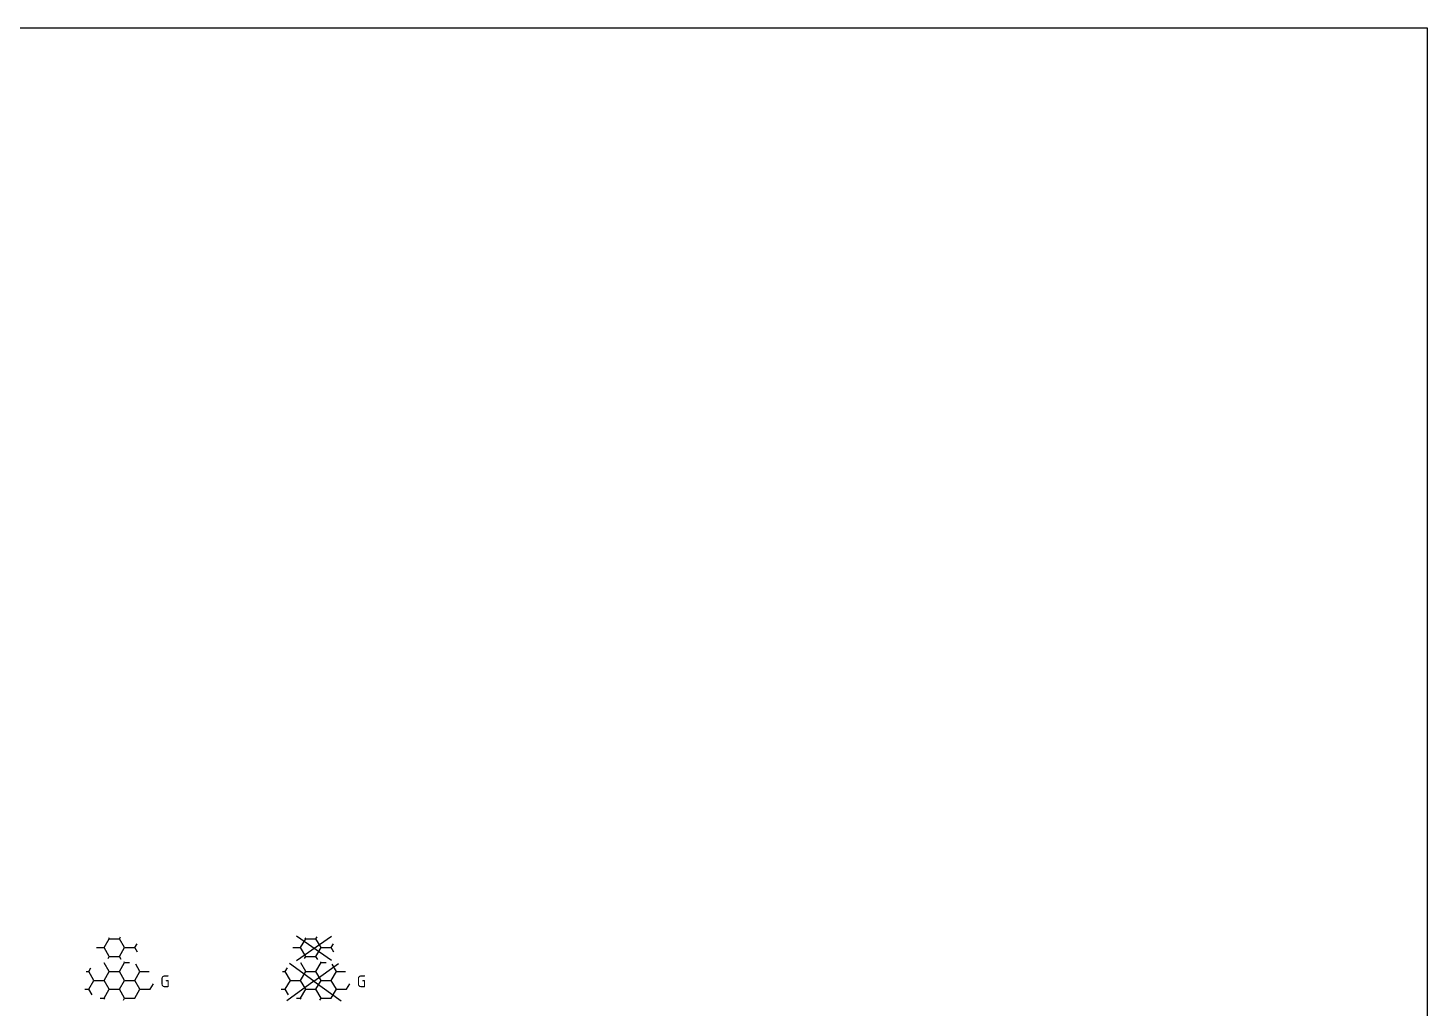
# Model space of a CAD drawing. Header units: metres. Extents: x -77 to 448, y 4806 to 5239.
# Drawn here: x -37.53 to 5.2, y 5062.62 to 5092.54 of the extents above; entities that cross this region are included whole.
import ezdxf
from ezdxf.enums import TextEntityAlignment as Align

# ---------------------------------------------------------------- set-up
doc = ezdxf.new("R2010")
doc.units = ezdxf.units.M
doc.layers.add('V-WE-VH-OPENVERHARDING_STRAATBAKSTEEN-S', color=90, linetype='Continuous', lineweight=25)
doc.styles.add('NLCS-ISO', font='NLCS-ISO.ttf')

# ---------------------------------------------------------------- blocks, each defined once
blk = doc.blocks.new('SVH-TEGEL_ZESKANT-SO')
for p, q in [((-1.27, 1.45), (-2.03, 2.77)), ((0.3, 1.45), (1.08, 2.81)), ((1.08, 2.81), (1.01, 2.93)), ((1.08, 2.81), (1.84, 2.81)), ((3.42, 1.45), (2.77, 2.57)), ((-4.82, 1.45), (-4.39, 1.45)), ((-4.39, 1.45), (-4.07, 2.01)), ((-3.61, 0.1), (-4.39, 1.45)), ((-4.39, -1.25), (-3.61, 0.1)), ((-3.61, 0.1), (-2.05, 0.1)), ((-2.05, 0.1), (-1.27, 1.45)), ((-1.27, -1.25), (-2.05, 0.1)), ((-1.27, 1.45), (0.3, 1.45)), ((1.08, 0.1), (0.3, 1.45)), ((0.3, -1.25), (1.08, 0.1)), ((1.08, 0.1), (2.64, 0.1)), ((2.64, 0.1), (3.42, 1.45)), ((3.42, -1.25), (2.64, 0.1)), ((3.42, 1.45), (4.82, 1.45)), ((-5.01, -1.25), (-4.39, -1.25)), ((-3.9, -2.11), (-4.39, -1.25)), ((-2.05, -2.61), (-1.27, -1.25)), ((-1.27, -1.25), (0.3, -1.25)), ((1.08, -2.61), (0.3, -1.25)), ((2.64, -2.61), (3.42, -1.25)), ((3.42, -1.25), (4.98, -1.25)), ((4.98, -1.25), (5.47, -0.4)), ((4.99, -1.27), (4.98, -1.25)), ((-2.66, -2.61), (-2.05, -2.61)), ((-1.95, -2.78), (-2.05, -2.61)), ((0.89, -2.94), (1.08, -2.61)), ((1.08, -2.61), (2.64, -2.61)), ((2.64, -2.61), (2.64, -2.61))]:
    blk.add_line(p, q)
at = {"style": 'NLCS-ISO'}
blk.add_attdef('FORMAAT', text='', height=1.8, dxfattribs=at).set_placement((-6.53, 0), align=Align.MIDDLE_RIGHT)
blk.add_attdef('KLEUR', text='', height=1.8, dxfattribs=at).set_placement((6.52, -0.04), align=Align.MIDDLE_LEFT)
at = {"style": 'NLCS-ISO', "flags": 1}
blk.add_attdef('FUNCTIE', text='', height=1.8, dxfattribs=at).set_placement((0, -3.98), align=Align.TOP_CENTER)
blk = doc.blocks.new('SVH-TEGEL_ZESKANT_KL-SO')
for p, q in [((-3.24, 0.1), (-2.05, 0.1)), ((-2.05, 0.1), (-1.27, 1.45)), ((-1.27, -1.25), (-2.05, 0.1)), ((-1.27, 1.45), (-1.35, 1.59)), ((-1.27, 1.45), (0.3, 1.45)), ((0.3, 1.45), (0.46, 1.73)), ((1.08, 0.1), (0.3, 1.45)), ((0.3, -1.25), (1.08, 0.1)), ((1.08, 0.1), (2.64, 0.1)), ((2.64, 0.1), (2.98, 0.69)), ((3.05, -0.61), (2.64, 0.1)), ((-1.45, -1.57), (-1.27, -1.25)), ((-1.27, -1.25), (0.3, -1.25)), ((0.57, -1.72), (0.3, -1.25))]:
    blk.add_line(p, q)
at = {"style": 'NLCS-ISO'}
blk.add_attdef('FORMAAT', text='', height=1.8, dxfattribs=at).set_placement((-4.25, 0), align=Align.MIDDLE_RIGHT)
blk.add_attdef('KLEUR', text='', height=1.8, dxfattribs=at).set_placement((4.25, 0), align=Align.MIDDLE_LEFT)
at = {"style": 'NLCS-ISO', "flags": 1}
blk.add_attdef('FUNCTIE', text='', height=1.8, dxfattribs=at).set_placement((0, -2.75), align=Align.TOP_CENTER)
blk = doc.blocks.new('V-SVH-TEGEL_ZESKANT-SO')
for p, q in [((0, 0), (-3.73, 2.68)), ((-1.27, 1.45), (-2.03, 2.77)), ((0, 0), (3.73, 2.68)), ((0.3, 1.45), (1.08, 2.81)), ((1.08, 2.81), (1.01, 2.93)), ((1.08, 2.81), (1.84, 2.81)), ((3.42, 1.45), (2.77, 2.57)), ((-4.82, 1.45), (-4.39, 1.45)), ((-4.39, 1.45), (-4.07, 2.01)), ((-3.61, 0.1), (-4.39, 1.45)), ((-4.39, -1.25), (-3.61, 0.1)), ((0, 0), (-4.17, -3)), ((-3.61, 0.1), (-2.05, 0.1)), ((-2.05, 0.1), (-1.27, 1.45)), ((-1.27, -1.25), (-2.05, 0.1)), ((-1.27, 1.45), (0.3, 1.45)), ((1.08, 0.1), (0.3, 1.45)), ((0.3, -1.25), (1.08, 0.1)), ((1.08, 0.1), (2.64, 0.1)), ((2.64, 0.1), (3.42, 1.45)), ((3.42, -1.25), (2.64, 0.1)), ((3.42, 1.45), (4.82, 1.45)), ((-5.01, -1.25), (-4.39, -1.25)), ((-3.9, -2.11), (-4.39, -1.25)), ((-2.05, -2.61), (-1.27, -1.25)), ((-1.27, -1.25), (0.3, -1.25)), ((0, 0), (4.17, -3)), ((1.08, -2.61), (0.3, -1.25)), ((2.64, -2.61), (3.42, -1.25)), ((3.42, -1.25), (4.98, -1.25)), ((4.98, -1.25), (5.47, -0.4)), ((4.99, -1.27), (4.98, -1.25)), ((-2.66, -2.61), (-2.05, -2.61)), ((-1.95, -2.78), (-2.05, -2.61)), ((0.89, -2.94), (1.08, -2.61)), ((1.08, -2.61), (2.64, -2.61)), ((2.64, -2.61), (2.64, -2.61))]:
    blk.add_line(p, q)
at = {"style": 'NLCS-ISO'}
blk.add_attdef('FORMAAT', text='', height=1.8, dxfattribs=at).set_placement((-6.53, 0), align=Align.MIDDLE_RIGHT)
blk.add_attdef('KLEUR', text='', height=1.8, dxfattribs=at).set_placement((6.52, -0.04), align=Align.MIDDLE_LEFT)
at = {"style": 'NLCS-ISO', "flags": 1}
blk.add_attdef('FUNCTIE', text='', height=1.8, dxfattribs=at).set_placement((0, -3.98), align=Align.TOP_CENTER)
blk = doc.blocks.new('V-SVH-TEGEL_ZESKANT_KL-SO')
for p, q in [((-3.24, 0.1), (-2.05, 0.1)), ((-2.66, -1.86), (2.66, 1.86)), ((2.66, -1.86), (-2.66, 1.86)), ((-2.05, 0.1), (-1.27, 1.45)), ((-1.27, -1.25), (-2.05, 0.1)), ((-1.27, 1.45), (-1.35, 1.59)), ((-1.27, 1.45), (0.3, 1.45)), ((0.3, 1.45), (0.46, 1.73)), ((1.08, 0.1), (0.3, 1.45)), ((0.3, -1.25), (1.08, 0.1)), ((1.08, 0.1), (2.64, 0.1)), ((2.64, 0.1), (2.98, 0.69)), ((3.05, -0.61), (2.64, 0.1)), ((-1.45, -1.57), (-1.27, -1.25)), ((-1.27, -1.25), (0.3, -1.25)), ((0.57, -1.72), (0.3, -1.25))]:
    blk.add_line(p, q)
at = {"style": 'NLCS-ISO'}
blk.add_attdef('FORMAAT', text='', height=1.8, dxfattribs=at).set_placement((-4.25, 0), align=Align.MIDDLE_RIGHT)
blk.add_attdef('KLEUR', text='', height=1.8, dxfattribs=at).set_placement((4.25, 0), align=Align.MIDDLE_LEFT)
at = {"style": 'NLCS-ISO', "flags": 1}
blk.add_attdef('FUNCTIE', text='', height=1.8, dxfattribs=at).set_placement((0, -2.75), align=Align.TOP_CENTER)

msp = doc.modelspace()

# ---------------------------------------------------------------- linework, layer by layer
msp.add_lwpolyline([(-77.454, 5092.542), (5.201, 5092.542), (5.201, 4812.674), (-77.454, 4812.674)], close=True)

# ---------------------------------------------------------------- block references
at = {"layer": 'V-WE-VH-OPENVERHARDING_STRAATBAKSTEEN-S', "xscale": 0.2, "yscale": 0.2, "zscale": 0.2}
for name, p in [('SVH-TEGEL_ZESKANT_KL-SO', (-34.798, 5064.439)), ('V-SVH-TEGEL_ZESKANT_KL-SO', (-28.798, 5064.439))]:
    msp.add_blockref(name, p, dxfattribs=at)
for name, p in [('SVH-TEGEL_ZESKANT-SO', (-34.798, 5063.439)), ('V-SVH-TEGEL_ZESKANT-SO', (-28.798, 5063.439))]:
    msp.add_blockref(name, p, dxfattribs=at).add_auto_attribs({'KLEUR': 'G'})

doc.saveas('drawing.dxf')
